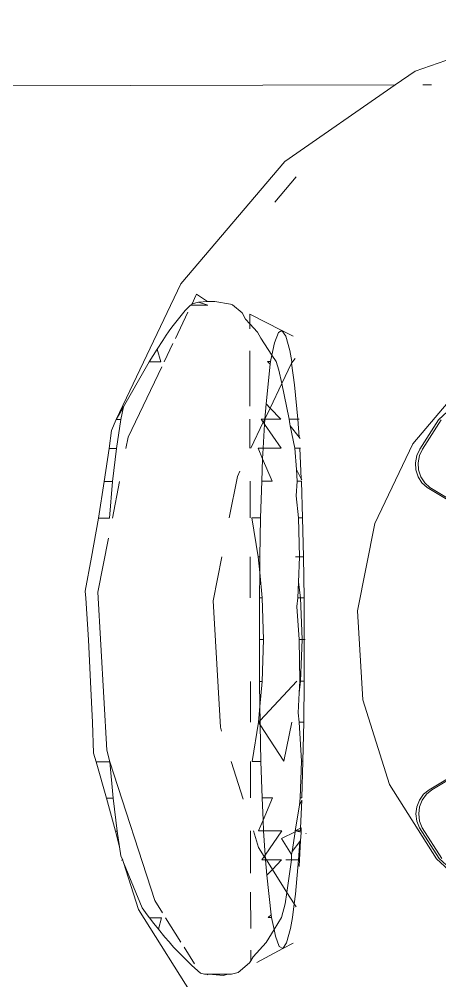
# Model space of a CAD drawing. Header units: millimetres. Extents: x 567392 to 582402, y 4512800 to 4518063.
# Drawn here: x 575577.147 to 575578.735, y 4514461.213 to 4514464.848 of the extents above; entities that cross this region are included whole.
import ezdxf

# ---------------------------------------------------------------- set-up
doc = ezdxf.new("R2010")
doc.units = ezdxf.units.MM
doc.layers.add('a_8', color=8, linetype='Continuous', lineweight=0)

# ---------------------------------------------------------------- blocks, each defined once
blk = doc.blocks.new('A$C4A613EE6')
for p, q in [((516.727, -454.476), (518.686, -460.079)), ((531.87, -459.203), (529.694, -456.851)), ((550.615, -456.818), (548.45, -459.178)), ((548.458, -459.272), (550.691, -456.867)), ((530.257, -458.037), (532.778, -460.17)), ((534.997, -458.582), (534.431, -459.521)), ((545.32, -458.566), (545.856, -459.447)), ((545.32, -458.671), (545.856, -459.553)), ((534.997, -458.687), (534.431, -459.626)), ((531.87, -459.098), (532.976, -459.801)), ((532.976, -459.907), (531.87, -459.203)), ((545.648, -461.043), (548.458, -459.272)), ((548.449, -459.072), (547.288, -459.811)), ((548.45, -459.178), (547.288, -459.917)), ((519.207, -459.796), (519.206, -459.46)), ((534.024, -459.864), (534.251, -459.718)), ((534.251, -459.718), (534.431, -459.521)), ((534.251, -459.824), (534.431, -459.626)), ((545.856, -459.447), (546.023, -459.654)), ((545.856, -459.553), (546.023, -459.76)), ((546.023, -459.654), (546.24, -459.813)), ((546.023, -459.76), (546.241, -459.918)), ((518.686, -460.079), (519.209, -460.835)), ((532.976, -459.801), (533.222, -459.916)), ((532.976, -459.907), (533.222, -460.022)), ((533.222, -459.916), (533.491, -459.967)), ((533.222, -460.022), (533.491, -460.072)), ((533.491, -459.967), (533.764, -459.949)), ((533.491, -460.072), (533.765, -460.054)), ((533.764, -459.949), (534.024, -459.864)), ((533.765, -460.054), (534.024, -459.969)), ((534.024, -459.969), (534.251, -459.824)), ((546.24, -459.813), (546.493, -459.912)), ((546.241, -459.918), (546.493, -460.018)), ((546.493, -459.912), (546.764, -459.946)), ((546.493, -460.018), (546.765, -460.052)), ((546.764, -459.946), (547.036, -459.912)), ((546.765, -460.052), (547.036, -460.017)), ((547.036, -459.912), (547.288, -459.811)), ((547.036, -460.017), (547.288, -459.917)), ((532.778, -460.17), (535.791, -461.608)), ((519.598, -637.068), (519.209, -460.835)), ((519.209, -460.835), (522.099, -465.009)), ((542.453, -462.06), (545.648, -461.043)), ((535.791, -461.608), (539.091, -462.252)), ((539.091, -462.252), (542.453, -462.06)), ((531.843, -464.516), (531.843, -464.461)), ((532.53, -464.465), (531.843, -464.516)), ((532.53, -464.465), (532.095, -464.797)), ((532.579, -464.427), (532.53, -464.465)), ((534.094, -464.38), (532.937, -464.438)), ((532.937, -464.438), (532.937, -464.411)), ((532.937, -464.621), (532.937, -464.438)), ((534.094, -464.38), (533.74, -464.558)), ((534.142, -464.356), (534.094, -464.38)), ((535.567, -464.331), (534.187, -464.376)), ((534.188, -464.543), (534.187, -464.376)), ((534.737, -464.579), (535.567, -464.488)), ((537.045, -464.298), (535.567, -464.331)), ((535.567, -464.488), (535.567, -464.331)), ((535.567, -464.488), (537.045, -464.443)), ((538.591, -464.276), (537.045, -464.298)), ((537.045, -464.443), (537.045, -464.298)), ((537.045, -464.443), (538.011, -464.483)), ((537.046, -464.599), (537.045, -464.443)), ((538.591, -464.412), (538.011, -464.483)), ((538.011, -464.483), (538.592, -464.514)), ((540.171, -464.267), (538.591, -464.276)), ((538.591, -464.412), (538.591, -464.276)), ((540.171, -464.348), (538.591, -464.412)), ((538.592, -464.514), (538.591, -464.412)), ((538.925, -464.554), (540.171, -464.458)), ((540.171, -464.267), (540.171, -464.241)), ((541.751, -464.271), (540.171, -464.267)), ((540.171, -464.348), (540.171, -464.267)), ((541.751, -464.407), (540.171, -464.348)), ((540.171, -464.458), (540.171, -464.348)), ((540.171, -464.458), (541.751, -464.437)), ((543.297, -464.288), (541.751, -464.271)), ((541.751, -464.407), (541.751, -464.271)), ((542.191, -464.459), (541.751, -464.407)), ((541.751, -464.437), (541.751, -464.407)), ((541.751, -464.437), (542.191, -464.459)), ((542.191, -464.459), (542.939, -464.501)), ((542.939, -464.501), (543.297, -464.456)), ((544.776, -464.317), (543.297, -464.288)), ((543.297, -464.456), (543.297, -464.288)), ((543.297, -464.456), (544.776, -464.379)), ((544.776, -464.379), (544.776, -464.317)), ((546.155, -464.357), (544.776, -464.317)), ((544.776, -464.379), (546.155, -464.418)), ((546.155, -464.418), (546.155, -464.357)), ((546.155, -464.418), (546.432, -464.453)), ((547.308, -464.411), (546.248, -464.361)), ((546.432, -464.453), (546.248, -464.361)), ((546.432, -464.453), (547.406, -464.608)), ((547.294, -464.382), (547.406, -464.388)), ((547.294, -464.382), (547.308, -464.411)), ((547.406, -464.415), (547.308, -464.411)), ((547.308, -464.411), (547.406, -464.608)), ((547.406, -464.415), (547.406, -464.388)), ((547.406, -464.388), (547.449, -464.391)), ((547.449, -464.391), (547.406, -464.608)), ((547.406, -464.608), (547.406, -464.415)), ((547.449, -464.391), (547.482, -464.392)), ((547.482, -464.392), (547.767, -464.407)), ((547.516, -464.216), (547.488, -464.195)), ((547.813, -464.441), (547.767, -464.407)), ((547.767, -464.407), (548.5, -464.445)), ((548.5, -464.49), (547.813, -464.441)), ((548.187, -464.725), (547.813, -464.441)), ((548.5, -464.49), (548.5, -464.445)), ((548.5, -464.445), (548.749, -464.458)), ((548.501, -464.752), (548.5, -464.49)), ((549.799, -464.606), (548.5, -464.49)), ((523.644, -465.385), (522.686, -464.574)), ((528.712, -464.691), (528.491, -465.111)), ((529.25, -464.818), (528.704, -464.971)), ((529.667, -464.741), (529.25, -464.818)), ((529.725, -464.751), (529.556, -464.608)), ((529.725, -464.751), (529.667, -464.741)), ((530.544, -464.635), (529.725, -464.751)), ((530.496, -465.119), (529.725, -464.751)), ((530.496, -465.119), (531.843, -464.835)), ((531.843, -464.516), (530.544, -464.635)), ((531.843, -464.835), (531.843, -464.516)), ((531.843, -464.835), (532.015, -464.817)), ((532.015, -464.817), (532.095, -464.797)), ((532.095, -464.797), (532.937, -464.621)), ((532.937, -464.621), (533.74, -464.558)), ((533.74, -464.558), (534.188, -464.543)), ((534.188, -464.543), (534.737, -464.579)), ((538.592, -464.514), (538.925, -464.554)), ((543.234, -465.937), (541.752, -464.552)), ((544.777, -465.045), (543.298, -464.738)), ((547.406, -464.608), (547.439, -464.617)), ((547.439, -464.617), (548.187, -464.725)), ((547.439, -464.617), (547.694, -465.123)), ((547.694, -465.123), (548.293, -464.745)), ((548.187, -464.725), (548.293, -464.745)), ((548.293, -464.745), (548.501, -464.752)), ((548.501, -464.752), (549.729, -464.926)), ((548.501, -464.963), (548.501, -464.752)), ((550.169, -464.649), (549.729, -464.926)), ((550.169, -464.649), (549.799, -464.606)), ((550.281, -464.578), (550.169, -464.649)), ((550.677, -464.709), (550.169, -464.649)), ((551.094, -464.784), (550.677, -464.709)), ((551.641, -464.935), (551.094, -464.784)), ((551.854, -465.074), (551.648, -464.686)), ((522.099, -465.009), (526.731, -468.928)), ((528.491, -465.111), (527.872, -466.328)), ((528.704, -464.971), (528.491, -465.111)), ((528.491, -465.111), (528.572, -465.248)), ((529.988, -465.226), (530.496, -465.119)), ((531.423, -465.561), (530.496, -465.119)), ((531.844, -465.159), (531.423, -465.561)), ((531.844, -465.159), (531.845, -465.758)), ((532.939, -465.143), (532.028, -465.771)), ((532.939, -465.143), (532.94, -465.827)), ((543.402, -465.934), (544.777, -465.045)), ((547.407, -465.121), (547.409, -465.804)), ((548.32, -465.746), (547.407, -465.121)), ((548.502, -465.133), (548.503, -465.699)), ((548.861, -465.473), (548.502, -465.133)), ((549.729, -464.926), (548.861, -465.473)), ((549.729, -464.926), (550.161, -464.987)), ((550.161, -464.987), (550.678, -465.134)), ((550.678, -465.134), (551.134, -465.412)), ((551.386, -465.358), (551.774, -465.212)), ((551.854, -465.074), (551.641, -464.935)), ((551.774, -465.212), (551.854, -465.074)), ((552.378, -466.062), (551.854, -465.074)), ((528.572, -465.248), (528.96, -465.392)), ((528.788, -465.909), (529.427, -465.491)), ((528.96, -465.392), (529.427, -465.491)), ((529.427, -465.491), (529.668, -465.334)), ((529.427, -465.491), (529.668, -465.543)), ((529.668, -465.334), (529.988, -465.226)), ((529.668, -465.543), (529.768, -465.557)), ((529.668, -465.543), (529.669, -465.661)), ((529.768, -465.557), (529.669, -465.661)), ((529.768, -465.557), (531.27, -465.706)), ((531.423, -465.561), (531.27, -465.706)), ((531.845, -465.758), (531.423, -465.561)), ((534.19, -465.485), (533.342, -465.845)), ((534.19, -465.485), (534.191, -465.878)), ((546.157, -465.466), (546.158, -465.86)), ((547.007, -465.824), (546.157, -465.466)), ((548.861, -465.473), (548.503, -465.699)), ((549.078, -465.678), (548.861, -465.473)), ((549.078, -465.678), (550.58, -465.524)), ((550.58, -465.524), (550.679, -465.51)), ((550.679, -465.629), (550.58, -465.524)), ((550.679, -465.51), (551.134, -465.412)), ((550.679, -465.51), (550.679, -465.629)), ((551.134, -465.412), (551.386, -465.358)), ((551.134, -465.412), (551.621, -465.709)), ((528.561, -466.04), (528.788, -465.909)), ((531.27, -465.706), (531.845, -465.758)), ((531.845, -465.758), (532.028, -465.771)), ((531.845, -465.758), (531.846, -465.897)), ((531.961, -465.817), (531.845, -465.758)), ((531.961, -465.817), (531.846, -465.897)), ((532.028, -465.771), (531.961, -465.817)), ((532.941, -466.285), (531.961, -465.817)), ((532.028, -465.771), (532.94, -465.827)), ((532.94, -465.827), (533.342, -465.845)), ((532.94, -465.827), (532.941, -466.015)), ((533.342, -465.845), (532.941, -466.015)), ((533.342, -465.845), (534.191, -465.878)), ((534.191, -465.878), (535.57, -465.918)), ((535.57, -465.918), (537.049, -465.946)), ((535.57, -465.918), (535.571, -466.249)), ((537.049, -465.946), (537.645, -465.952)), ((537.049, -465.946), (537.049, -466.009)), ((538.594, -465.862), (537.645, -465.952)), ((540.174, -465.811), (538.594, -465.862)), ((538.594, -465.862), (538.595, -465.961)), ((541.754, -465.857), (540.174, -465.811)), ((540.175, -465.964), (540.174, -465.811)), ((542.704, -465.944), (541.754, -465.857)), ((541.754, -465.857), (541.755, -465.956)), ((541.755, -465.956), (542.704, -465.944)), ((542.704, -465.944), (543.234, -465.937)), ((543.301, -465.999), (542.704, -465.944)), ((543.234, -465.937), (543.301, -465.936)), ((543.301, -465.999), (543.234, -465.937)), ((543.301, -465.936), (543.402, -465.934)), ((543.301, -465.999), (543.402, -465.934)), ((543.301, -465.936), (543.301, -465.999)), ((543.402, -465.934), (544.779, -465.904)), ((544.779, -465.904), (546.158, -465.86)), ((544.779, -465.904), (544.78, -466.235)), ((546.158, -465.86), (547.007, -465.824)), ((547.007, -465.824), (547.409, -465.804)), ((547.409, -465.993), (547.007, -465.824)), ((547.409, -465.804), (548.32, -465.746)), ((547.409, -465.804), (547.409, -465.993)), ((548.372, -465.781), (548.037, -465.993)), ((548.32, -465.746), (548.444, -465.736)), ((548.372, -465.781), (548.32, -465.746)), ((548.444, -465.736), (548.372, -465.781)), ((548.503, -465.871), (548.372, -465.781)), ((548.503, -465.699), (548.444, -465.736)), ((548.444, -465.736), (548.503, -465.732)), ((548.503, -465.732), (549.078, -465.678)), ((548.503, -465.699), (548.503, -465.732)), ((548.503, -465.732), (548.503, -465.871)), ((551.621, -465.709), (552.161, -466.199)), ((528.241, -466.327), (528.561, -466.04)), ((537.049, -466.009), (535.571, -466.249)), ((537.645, -465.952), (537.049, -466.009)), ((537.05, -466.313), (538.595, -466.311)), ((537.645, -465.952), (538.595, -465.961)), ((538.595, -465.961), (540.175, -465.964)), ((540.175, -465.964), (541.755, -465.956)), ((541.755, -466.306), (543.301, -466.304)), ((544.78, -466.235), (543.301, -465.999)), ((544.78, -466.301), (546.159, -466.299)), ((548.037, -465.993), (547.41, -466.192)), ((547.41, -466.297), (549.001, -466.295)), ((549.727, -466.294), (551.096, -466.292)), ((551.919, -466.29), (552.32, -466.29)), ((552.161, -466.199), (552.32, -466.29)), ((552.32, -466.29), (552.395, -466.333)), ((527.52, -466.974), (527.826, -466.614)), ((527.826, -466.614), (528.062, -466.488)), ((527.872, -466.328), (528.241, -466.327)), ((528.062, -466.488), (528.241, -466.327)), ((528.241, -466.327), (528.432, -466.327)), ((529.255, -466.325), (531.35, -466.322)), ((531.847, -466.321), (532.941, -466.32)), ((534.192, -466.318), (535.571, -466.316)), ((546.21, -466.574), (544.782, -467.029)), ((552.395, -466.333), (552.755, -466.771)), ((527.52, -466.974), (527.494, -467.061)), ((534.012, -466.796), (533.812, -466.701)), ((535.573, -467.101), (534.012, -466.796)), ((552.755, -466.771), (552.824, -467.017)), ((552.824, -467.017), (552.824, -467.153)), ((527.391, -467.649), (527.494, -467.061)), ((538.708, -467.713), (537.048, -467.389)), ((543.635, -467.393), (543.491, -467.439)), ((550.378, -470.532), (555.541, -467.277)), ((552.824, -467.153), (552.826, -467.877)), ((552.824, -467.153), (552.875, -467.316)), ((552.875, -467.316), (552.824, -467.153)), ((552.875, -467.316), (552.826, -467.877)), ((527.397, -467.925), (527.391, -467.649)), ((543.491, -467.439), (538.708, -467.713)), ((527.397, -467.925), (527.116, -468.334)), ((527.42, -468.264), (527.397, -467.925)), ((527.532, -467.916), (527.42, -468.264)), ((527.532, -467.916), (527.534, -468.54)), ((552.826, -468.039), (552.78, -468.187)), ((552.826, -467.877), (552.826, -468.039)), ((552.847, -467.942), (552.826, -467.877)), ((527.166, -468.365), (527.116, -468.334)), ((527.166, -468.365), (527.484, -468.509)), ((527.484, -468.509), (527.42, -468.264)), ((551.8, -468.806), (552.428, -468.41)), ((552.78, -468.187), (552.497, -468.52)), ((527.534, -468.54), (527.484, -468.509)), ((527.534, -468.54), (527.534, -468.571)), ((527.736, -468.763), (527.534, -468.571)), ((528.303, -469.218), (527.736, -468.763)), ((528.79, -469.139), (527.797, -468.666)), ((552.497, -468.52), (551.968, -469.049)), ((526.731, -468.928), (531.858, -471.372)), ((528.463, -469.341), (528.303, -469.218)), ((550.688, -469.507), (551.608, -468.926)), ((551.816, -469.195), (551.73, -469.272)), ((551.968, -469.049), (551.816, -469.195)), ((528.547, -469.401), (528.463, -469.341)), ((528.672, -469.486), (528.547, -469.401)), ((528.866, -469.614), (528.672, -469.486)), ((529.677, -469.563), (528.98, -469.23)), ((551.418, -469.534), (551.12, -469.775)), ((551.605, -469.378), (551.418, -469.534)), ((551.73, -469.272), (551.605, -469.378)), ((529.194, -469.824), (528.866, -469.614)), ((529.678, -469.689), (529.194, -469.824)), ((529.679, -470.13), (529.194, -469.824)), ((529.678, -469.689), (529.679, -470.13)), ((532.521, -470.92), (529.868, -469.654)), ((550.038, -469.916), (544.792, -471.609)), ((550.038, -469.916), (550.504, -469.623)), ((550.688, -469.656), (550.689, -470.118)), ((551.12, -469.775), (550.688, -469.656)), ((551.12, -469.775), (550.901, -469.953)), ((529.855, -470.232), (529.679, -470.13)), ((531.375, -471.101), (529.855, -470.232)), ((550.579, -470.199), (550.313, -470.394)), ((550.689, -470.118), (550.579, -470.199)), ((550.901, -469.953), (550.689, -470.118)), ((548.607, -471.094), (550.378, -470.532)), ((550.313, -470.394), (549.516, -470.72)), ((532.952, -471.004), (532.521, -470.92)), ((549.516, -470.72), (548.607, -471.094)), ((531.857, -471.195), (531.375, -471.101)), ((531.858, -471.372), (531.375, -471.101)), ((532.952, -471.365), (531.857, -471.195)), ((531.857, -471.195), (531.858, -471.372)), ((532.277, -471.545), (531.858, -471.372)), ((534.203, -471.509), (532.952, -471.365)), ((532.952, -471.365), (532.953, -471.635)), ((535.582, -471.518), (534.203, -471.248)), ((547.421, -471.342), (546.171, -471.49)), ((547.421, -471.399), (546.171, -471.741)), ((548.005, -471.25), (547.421, -471.342)), ((547.421, -471.399), (548.005, -471.25)), ((547.421, -471.342), (547.421, -471.399)), ((547.421, -471.399), (547.522, -471.379)), ((548.005, -471.25), (547.522, -471.379)), ((548.344, -471.196), (548.005, -471.25)), ((548.515, -471.12), (548.344, -471.196)), ((548.568, -471.107), (548.515, -471.12)), ((548.515, -471.12), (548.515, -471.169)), ((548.568, -471.107), (548.607, -471.094)), ((532.953, -471.635), (532.277, -471.545)), ((534.204, -471.823), (532.953, -471.635)), ((535.583, -471.624), (534.203, -471.509)), ((534.203, -471.509), (534.204, -471.823)), ((535.583, -471.624), (535.584, -472.048)), ((538.386, -472.065), (536.344, -471.666)), ((538.386, -472.065), (544.361, -471.723)), ((544.792, -471.609), (544.361, -471.723)), ((546.171, -471.49), (544.792, -471.609)), ((544.792, -471.609), (544.793, -472.136)), ((544.793, -472.136), (546.171, -471.741)), ((546.171, -471.49), (546.171, -471.741)), ((535.584, -472.048), (534.204, -471.823)), ((537.063, -472.306), (535.584, -472.048)), ((538.348, -472.543), (537.063, -472.306)), ((540.189, -472.425), (538.609, -472.524)), ((540.189, -472.425), (541.769, -472.34)), ((541.769, -472.34), (543.315, -472.272)), ((543.315, -472.272), (544.471, -472.232)), ((544.471, -472.232), (544.793, -472.136)), ((538.609, -472.524), (538.348, -472.543))]:
    blk.add_line(p, q)

msp = doc.modelspace()

# ---------------------------------------------------------------- block references
at = {"layer": 'a_8', "xscale": 0.09999999999999998, "yscale": 0.09999999999999998, "zscale": 0.09999999999999998, "rotation": 270}
msp.add_blockref('A$C4A613EE6', (575624.6503, 4514516.5203), dxfattribs=at)

doc.saveas('drawing.dxf')
